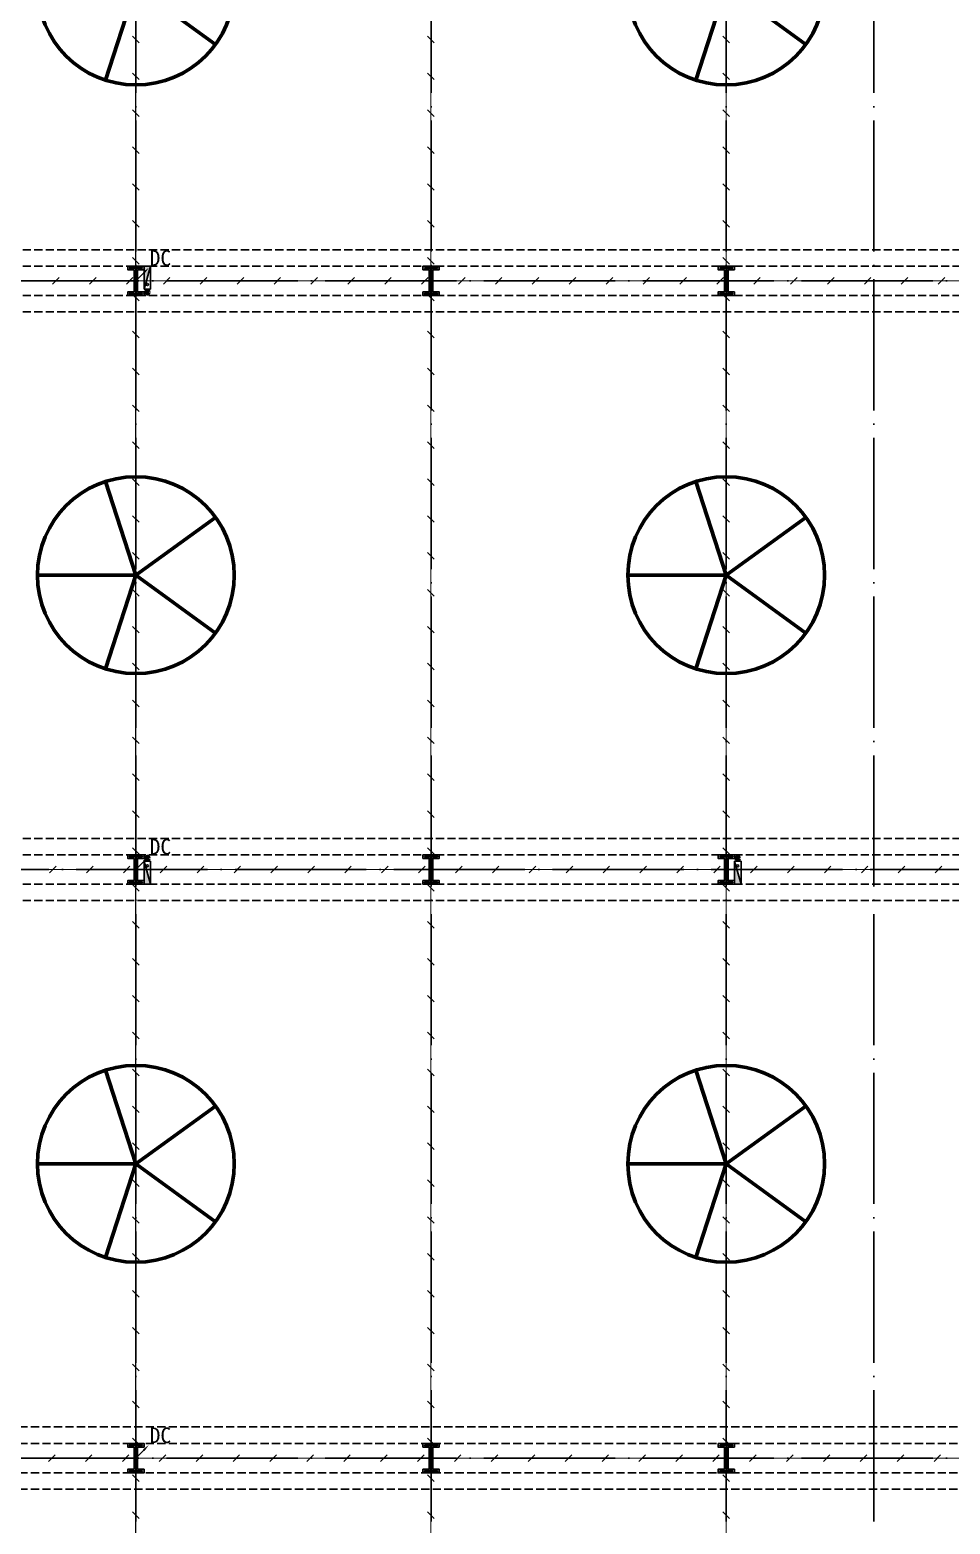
# Model space of a CAD drawing. Extents: x -1396510 to 1250330, y -1892470 to 1623980.
# Drawn here: x -285085 to -257028, y -1630485 to -1584922 of the extents above; entities that cross this region are included whole.
import ezdxf

# ---------------------------------------------------------------- set-up
doc = ezdxf.new("R2010")
doc.units = 0
doc.header["$LTSCALE"] = 1000
doc.header["$MEASUREMENT"] = 0
for name, pattern in [('CENTER2', [1.125, 0.75, -0.125, 0.125, -0.125]), ('DASH', [0.35, 0.25, -0.1]), ('DOTE', [2.42, 2, -0.2, 0.02, -0.2])]:
    doc.linetypes.add(name, pattern=pattern)
for name, color, linetype in [('A-AXIS-DOTE', 14, 'DOTE'), ('A-HATCH-2', 251, 'Continuous'), ('A-LIN-V', 9, 'Continuous'), ('A-WINDOW', 140, 'Continuous'), ('AS-COLN', 6, 'Continuous'), ('LWIRE', 4, 'Continuous'), ('SB_ZF消火栓', 10, 'Continuous'), ('SB_ZF消火栓M', 10, 'Continuous'), ('SHTLN', 4, 'Continuous'), ('TEL_TEXT', 7, 'Continuous'), ('WIRE-接地', 4, 'Continuous')]:
    doc.layers.add(name, color=color, linetype=linetype)
doc.layers.add('A-云线2', color=3, linetype='Continuous', plot=False)
doc.layers.add('LG-ZF消防', color=1, linetype='Continuous', lineweight=60)
doc.styles.get("Standard").update_dxf_attribs({"font": 'gbenor.shx', "bigfont": 'gbcbig.shx'})
doc.styles.add('宋体', font='')
doc.styles.get('宋体').set_extended_font_data('SimSun')

# ---------------------------------------------------------------- blocks, each defined once
blk = doc.blocks.new('4324324')
at = {"layer": 'A-HATCH-2', "color": 8, "linetype": 'DASH'}
for p, q in [((-294754, 603720), (-128854, 603720)), ((-294754, 603220), (-128854, 603220)), ((-294754, 602320), (-128854, 602320)), ((-294754, 601820), (-128854, 601820)), ((-294754, 585770), (-128854, 585770)), ((-294754, 585270), (-128854, 585270)), ((-307354, 584370), (-128854, 584370)), ((-307354, 583870), (-128854, 583870)), ((-313054, 567820), (-128854, 567820)), ((-313054, 567320), (-128854, 567320)), ((-313054, 566420), (-128854, 566420)), ((-313054, 565920), (-128854, 565920))]:
    blk.add_line(p, q, dxfattribs=at)
blk = doc.blocks.new('w4324324')
at = {"layer": 'A-HATCH-2', "color": 0, "lineweight": 60}
for q in [(-1694760, 686605), (-1697614, 684532), (-1691907, 684532), (-1696524, 681178), (-1692997, 681178)]:
    blk.add_line((-1694760, 683605), q, dxfattribs=at)
blk.add_circle((-1694760, 683605), 3000, dxfattribs=at)
blk = doc.blocks.new('342343')
at = {"layer": 'A-LIN-V', "color": 8}
for p in [(1048660, 81556), (1066610, 81556), (1084560, 81556), (1048660, 63556), (1066610, 63556), (1084560, 63556)]:
    blk.add_blockref('w4324324', p, dxfattribs=at)
blk = doc.blocks.new('w42343243')
at = {"layer": 'A-HATCH-2', "color": 8}
blk.add_lwpolyline([(-165104, 621070), (-164604, 621070), (-164604, 620958), (-164800, 620958), (-164800, 620282), (-164604, 620282), (-164604, 620170), (-165104, 620170), (-165104, 620282), (-164908, 620282), (-164908, 620958), (-165104, 620958)], close=True, dxfattribs=at)
at = {"layer": 'AS-COLN', "color": 3}
blk.add_lwpolyline([(-165054, 621020), (-164654, 621020), (-164654, 621008), (-164850, 621008), (-164850, 620232), (-164654, 620232), (-164654, 620220), (-165054, 620220), (-165054, 620232), (-164858, 620232), (-164858, 621008), (-165054, 621008)], close=True, dxfattribs=at)
blk = doc.blocks.new('42343')
at = {"layer": 'A-WINDOW'}
for p in [(-117000, -17850), (-108000, -17850), (-99000, -17850), (-117000, -35800), (-108000, -35800), (-99000, -35800), (-117000, -53750), (-108000, -53750), (-99000, -53750)]:
    blk.add_blockref('w42343243', p, dxfattribs=at)
blk = doc.blocks.new('A$C5D961328')
at = {"layer": 'SB_ZF消火栓'}
blk.add_hatch(color=256, dxfattribs=at).paths.add_polyline_path([(0, 40), (700, 40), (700, 240)])
for p, q in [((700, 240), (0, 240)), ((0, 240), (0, 40)), ((700, 240), (0, 40)), ((0, 40), (700, 40)), ((700, 240), (700, 40))]:
    blk.add_line(p, q, dxfattribs=at)
at = {"layer": 'SB_ZF消火栓', "color": 1}
blk.add_circle((140, 140), 32.5, dxfattribs=at)
blk = doc.blocks.new('we42342343234')
at = {"layer": 'LG-ZF消防'}
for centre in [(-281504, 602420), (-281504, 585170), (-263504, 585170)]:
    blk.add_circle(centre, 50, dxfattribs=at)
at = {"layer": 'SB_ZF消火栓M', "xscale": -1, "rotation": 270}
blk.add_blockref('A$C5D961328', (-281644, 602520), dxfattribs=at)
at = {"layer": 'SB_ZF消火栓M', "rotation": 270}
for p in [(-281644, 585070), (-263644, 585070)]:
    blk.add_blockref('A$C5D961328', p, dxfattribs=at)
blk = doc.blocks.new('世赫3#厂房一层0821')
at = {"layer": 'A-AXIS-DOTE', "color": 8, "ltscale": 2}
for p, q in [((31000, -79980), (31000, 5500)), ((40000, -79980), (40000, 5514)), ((49000, -79980), (49000, 5514)), ((53500, -79980), (53500, 5514)), ((190814.2, -17950), (-5155.8, -17950)), ((192904.2, -35900), (-5155.8, -35900)), ((190814.2, -53850), (-5155.8, -53850))]:
    blk.add_line(p, q, dxfattribs=at)
at = {"layer": 'A-LIN-V', "color": 8, "rotation": 90}
blk.add_blockref('342343', (796160.7, 601225), dxfattribs=at)
at = {"layer": 'A-WINDOW'}
for name in ['42343', '4324324']:
    blk.add_blockref(name, (312854.2, -620720), dxfattribs=at)
at = {"layer": 'SB_ZF消火栓'}
blk.add_blockref('we42342343234', (312854.2, -620720), dxfattribs=at)
blk = doc.blocks.new('$TelecSys$00000008')
blk.add_line((0.4, 0.4), (-0.4, -0.4))
blk = doc.blocks.new('$TelecSys$00000079')
for p, q in [((0.7, 0.7), (0, 0)), ((0.1, 0.1), (0.1, 0.1)), ((-0.1, -0.1), (-0.1, -0.1))]:
    blk.add_line(p, q)
at = {"const_width": 0.142}
blk.add_lwpolyline([(-0.07, 0, 1), (0.07, 0, 1)], format="xyb", close=True, dxfattribs=at)
blk.add_solid([(0.63, 0.77), (0.77, 0.63), (1.15, 1.15)])
at = {"width": 0.8, "flags": 9}
blk.add_attdef('A', (0, 0), '', height=0.00002, dxfattribs=at)

msp = doc.modelspace()

# ---------------------------------------------------------------- linework, layer by layer
at = {"layer": 'WIRE-接地', "linetype": 'CENTER2', "const_width": 35}
for points in [[(-281858.2, -1574624), (-281858.2, -1646424)], [(-272858.2, -1574624), (-272858.2, -1646424)], [(-263858.2, -1574624), (-263858.2, -1646424)], [(-301358.2, -1592574), (-128850.2, -1592574)], [(-128850.2, -1610524), (-307170, -1610524)], [(-312858.2, -1628474), (-128850.2, -1628474)]]:
    msp.add_lwpolyline(points, dxfattribs=at)

# ---------------------------------------------------------------- block references
at = {"layer": 'A-云线2'}
msp.add_blockref('世赫3#厂房一层0821', (-312854.2, -1574624), dxfattribs=at)
at = {"layer": 'LWIRE', "xscale": -350, "yscale": 350, "zscale": 350, "rotation": 270}
for p in [(-281858.2, -1592574), (-281858.2, -1610524), (-281858.2, -1628474)]:
    msp.add_blockref('$TelecSys$00000079', p, dxfattribs=at)
at = {"layer": 'SHTLN', "xscale": 250, "yscale": 250, "zscale": 250}
for p, rotation in [((-281858.2, -1585211.5), 269.9999999999998), ((-272858.2, -1585211.5), 269.9999999999998), ((-263858.2, -1585211.5), 269.9999999999998), ((-281858.2, -1586336.5), 269.9999999999998), ((-272858.2, -1586336.5), 269.9999999999998), ((-263858.2, -1586336.5), 269.9999999999998), ((-281858.2, -1587461.5), 269.9999999999998), ((-272858.2, -1587461.5), 269.9999999999998), ((-263858.2, -1587461.5), 269.9999999999998), ((-281858.2, -1588586.5), 269.9999999999998), ((-272858.2, -1588586.5), 269.9999999999998), ((-263858.2, -1588586.5), 269.9999999999998), ((-281858.2, -1589711.5), 269.9999999999998), ((-272858.2, -1589711.5), 269.9999999999998), ((-263858.2, -1589711.5), 269.9999999999998), ((-281858.2, -1590836.5), 269.9999999999998), ((-272858.2, -1590836.5), 269.9999999999998), ((-263858.2, -1590836.5), 269.9999999999998), ((-281858.2, -1591961.5), 269.9999999999998), ((-272858.2, -1591961.5), 269.9999999999998), ((-263858.2, -1591961.5), 269.9999999999998), ((-284291.7, -1592574), 359.9999999999997), ((-283166.7, -1592574), 359.9999999999997), ((-282041.7, -1592574), 359.9999999999997), ((-280916.7, -1592574), 359.9999999999997), ((-279791.7, -1592574), 359.9999999999997), ((-278666.7, -1592574), 359.9999999999997), ((-277541.7, -1592574), 359.9999999999997), ((-276416.7, -1592574), 359.9999999999997), ((-275291.7, -1592574), 359.9999999999997), ((-274166.7, -1592574), 359.9999999999997), ((-273041.7, -1592574), 359.9999999999997), ((-271916.7, -1592574), 359.9999999999997), ((-270791.7, -1592574), 359.9999999999997), ((-269666.7, -1592574), 359.9999999999997), ((-268541.7, -1592574), 359.9999999999997), ((-267416.7, -1592574), 359.9999999999997), ((-266291.7, -1592574), 359.9999999999997), ((-265166.7, -1592574), 359.9999999999997), ((-264041.7, -1592574), 359.9999999999997), ((-262916.7, -1592574), 359.9999999999997), ((-261791.7, -1592574), 359.9999999999997), ((-260666.7, -1592574), 359.9999999999997), ((-259541.7, -1592574), 359.9999999999997), ((-258416.7, -1592574), 359.9999999999997), ((-257291.7, -1592574), 359.9999999999997), ((-281858.2, -1593086.5), 269.9999999999998), ((-272858.2, -1593086.5), 269.9999999999998), ((-263858.2, -1593086.5), 269.9999999999998), ((-281858.2, -1594211.5), 269.9999999999998), ((-272858.2, -1594211.5), 269.9999999999998), ((-263858.2, -1594211.5), 269.9999999999998), ((-281858.2, -1595336.5), 269.9999999999998), ((-272858.2, -1595336.5), 269.9999999999998), ((-263858.2, -1595336.5), 269.9999999999998), ((-281858.2, -1596461.5), 269.9999999999998), ((-272858.2, -1596461.5), 269.9999999999998), ((-263858.2, -1596461.5), 269.9999999999998), ((-281858.2, -1597586.5), 269.9999999999998), ((-272858.2, -1597586.5), 269.9999999999998), ((-263858.2, -1597586.5), 269.9999999999998), ((-281858.2, -1598711.5), 269.9999999999998), ((-272858.2, -1598711.5), 269.9999999999998), ((-263858.2, -1598711.5), 269.9999999999998), ((-281858.2, -1599836.5), 269.9999999999998), ((-272858.2, -1599836.5), 269.9999999999998), ((-263858.2, -1599836.5), 269.9999999999998), ((-281858.2, -1600961.5), 269.9999999999998), ((-272858.2, -1600961.5), 269.9999999999998), ((-263858.2, -1600961.5), 269.9999999999998), ((-281858.2, -1602086.5), 269.9999999999998), ((-272858.2, -1602086.5), 269.9999999999998), ((-263858.2, -1602086.5), 269.9999999999998), ((-281858.2, -1603211.5), 269.9999999999998), ((-272858.2, -1603211.5), 269.9999999999998), ((-263858.2, -1603211.5), 269.9999999999998), ((-281858.2, -1604336.5), 269.9999999999998), ((-272858.2, -1604336.5), 269.9999999999998), ((-263858.2, -1604336.5), 269.9999999999998), ((-281858.2, -1605461.5), 269.9999999999998), ((-272858.2, -1605461.5), 269.9999999999998), ((-263858.2, -1605461.5), 269.9999999999998), ((-281858.2, -1606586.5), 269.9999999999998), ((-272858.2, -1606586.5), 269.9999999999998), ((-263858.2, -1606586.5), 269.9999999999998), ((-281858.2, -1607711.5), 269.9999999999998), ((-272858.2, -1607711.5), 269.9999999999998), ((-263858.2, -1607711.5), 269.9999999999998), ((-281858.2, -1608836.5), 269.9999999999998), ((-272858.2, -1608836.5), 269.9999999999998), ((-263858.2, -1608836.5), 269.9999999999998), ((-281858.2, -1609961.5), 269.9999999999998), ((-272858.2, -1609961.5), 269.9999999999998), ((-263858.2, -1609961.5), 269.9999999999998), ((-284385.1, -1610524), 180), ((-283260.1, -1610524), 180), ((-282135.1, -1610524), 180), ((-281010.1, -1610524), 180), ((-279885.1, -1610524), 180), ((-278760.1, -1610524), 180), ((-277635.1, -1610524), 180), ((-276510.1, -1610524), 180), ((-275385.1, -1610524), 180), ((-274260.1, -1610524), 180), ((-273135.1, -1610524), 180), ((-272010.1, -1610524), 180), ((-270885.1, -1610524), 180), ((-269760.1, -1610524), 180), ((-268635.1, -1610524), 180), ((-267510.1, -1610524), 180), ((-266385.1, -1610524), 180), ((-265260.1, -1610524), 180), ((-264135.1, -1610524), 180), ((-263010.1, -1610524), 180), ((-261885.1, -1610524), 180), ((-260760.1, -1610524), 180), ((-259635.1, -1610524), 180), ((-258510.1, -1610524), 180), ((-257385.1, -1610524), 180), ((-281858.2, -1611086.5), 269.9999999999998), ((-272858.2, -1611086.5), 269.9999999999998), ((-263858.2, -1611086.5), 269.9999999999998), ((-281858.2, -1612211.5), 269.9999999999998), ((-272858.2, -1612211.5), 269.9999999999998), ((-263858.2, -1612211.5), 269.9999999999998), ((-281858.2, -1613336.5), 269.9999999999998), ((-272858.2, -1613336.5), 269.9999999999998), ((-263858.2, -1613336.5), 269.9999999999998), ((-281858.2, -1614461.5), 269.9999999999998), ((-272858.2, -1614461.5), 269.9999999999998), ((-263858.2, -1614461.5), 269.9999999999998), ((-281858.2, -1615586.5), 269.9999999999998), ((-272858.2, -1615586.5), 269.9999999999998), ((-263858.2, -1615586.5), 269.9999999999998), ((-281858.2, -1616711.5), 269.9999999999998), ((-272858.2, -1616711.5), 269.9999999999998), ((-263858.2, -1616711.5), 269.9999999999998), ((-281858.2, -1617836.5), 269.9999999999998), ((-272858.2, -1617836.5), 269.9999999999998), ((-263858.2, -1617836.5), 269.9999999999998), ((-281858.2, -1618961.5), 269.9999999999998), ((-272858.2, -1618961.5), 269.9999999999998), ((-263858.2, -1618961.5), 269.9999999999998), ((-281858.2, -1620086.5), 269.9999999999998), ((-272858.2, -1620086.5), 269.9999999999998), ((-263858.2, -1620086.5), 269.9999999999998), ((-281858.2, -1621211.5), 269.9999999999998), ((-272858.2, -1621211.5), 269.9999999999998), ((-263858.2, -1621211.5), 269.9999999999998), ((-281858.2, -1622336.5), 269.9999999999998), ((-272858.2, -1622336.5), 269.9999999999998), ((-263858.2, -1622336.5), 269.9999999999998), ((-281858.2, -1623461.5), 269.9999999999998), ((-272858.2, -1623461.5), 269.9999999999998), ((-263858.2, -1623461.5), 269.9999999999998), ((-281858.2, -1624586.5), 269.9999999999998), ((-272858.2, -1624586.5), 269.9999999999998), ((-263858.2, -1624586.5), 269.9999999999998), ((-281858.2, -1625711.5), 269.9999999999998), ((-272858.2, -1625711.5), 269.9999999999998), ((-263858.2, -1625711.5), 269.9999999999998), ((-281858.2, -1626836.5), 269.9999999999998), ((-272858.2, -1626836.5), 269.9999999999998), ((-263858.2, -1626836.5), 269.9999999999998), ((-281858.2, -1627961.5), 269.9999999999998), ((-272858.2, -1627961.5), 269.9999999999998), ((-263858.2, -1627961.5), 269.9999999999998), ((-284416.7, -1628474), 359.9999999999998), ((-283291.7, -1628474), 359.9999999999998), ((-282166.7, -1628474), 359.9999999999998), ((-281041.7, -1628474), 359.9999999999998), ((-279916.7, -1628474), 359.9999999999998), ((-278791.7, -1628474), 359.9999999999998), ((-277666.7, -1628474), 359.9999999999998), ((-276541.7, -1628474), 359.9999999999998), ((-275416.7, -1628474), 359.9999999999998), ((-274291.7, -1628474), 359.9999999999998), ((-273166.7, -1628474), 359.9999999999998), ((-272041.7, -1628474), 359.9999999999998), ((-270916.7, -1628474), 359.9999999999998), ((-269791.7, -1628474), 359.9999999999998), ((-268666.7, -1628474), 359.9999999999998), ((-267541.7, -1628474), 359.9999999999998), ((-266416.7, -1628474), 359.9999999999998), ((-265291.7, -1628474), 359.9999999999998), ((-264166.7, -1628474), 359.9999999999998), ((-263041.7, -1628474), 359.9999999999998), ((-261916.7, -1628474), 359.9999999999998), ((-260791.7, -1628474), 359.9999999999998), ((-259666.7, -1628474), 359.9999999999998), ((-258541.7, -1628474), 359.9999999999998), ((-257416.7, -1628474), 359.9999999999998), ((-281858.2, -1629086.5), 269.9999999999998), ((-272858.2, -1629086.5), 269.9999999999998), ((-263858.2, -1629086.5), 269.9999999999998), ((-281858.2, -1630211.5), 269.9999999999998), ((-272858.2, -1630211.5), 269.9999999999998), ((-263858.2, -1630211.5), 269.9999999999998)]:
    msp.add_blockref('$TelecSys$00000008', p, dxfattribs=dict(at, rotation=rotation))

# ---------------------------------------------------------------- texts
at = {"layer": 'TEL_TEXT', "style": '宋体'}
for p in [(-281431.8, -1592116.1), (-281431.8, -1610066.1), (-281431.8, -1628016.1)]:
    msp.add_text('DC', height=478.48, dxfattribs=at).set_placement(p)

doc.saveas('drawing.dxf')
